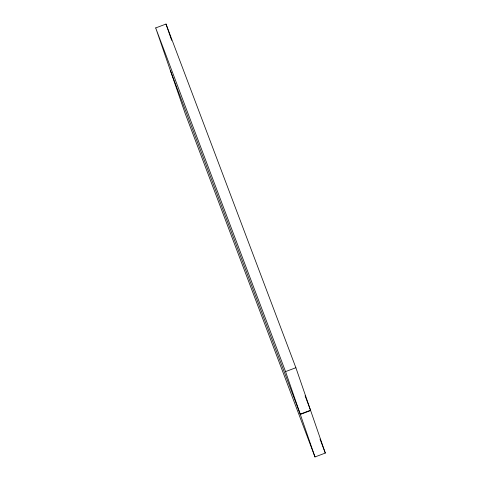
<?xml version="1.0" encoding="UTF-8"?>
<svg xmlns="http://www.w3.org/2000/svg" width="481" height="481" viewBox="0 0 481 481"><rect width="100%" height="100%" fill="white"/><g stroke="black" fill="none" stroke-linecap="round" stroke-linejoin="round"><path stroke-width="0.72" d="M155.694 27.934L166.017 24.05L295.881 367.724L325.306 453.066L314.983 456.95L185.119 113.275L155.694 27.934L285.552 371.603L314.983 456.95M285.552 371.603L295.881 367.724M300.216 414.135L310.546 410.251M305.068 395.779L310.642 410.54L300.318 414.418L170.358 70.46M319.997 439.009L325.306 453.066M166.017 24.05L171.639 40.356"/></g></svg>
